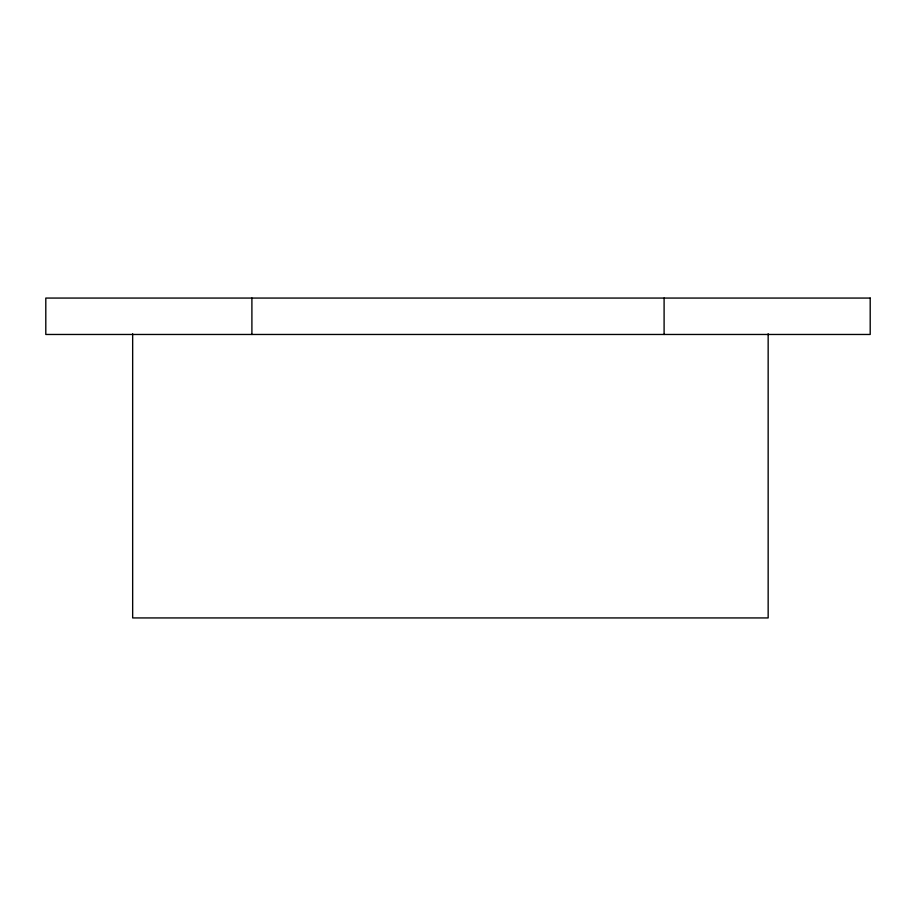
<?xml version="1.0" encoding="UTF-8"?>
<svg xmlns="http://www.w3.org/2000/svg" width="916" height="916" viewBox="0 0 916 916"><rect width="100%" height="100%" fill="white"/><g stroke="black" fill="none" stroke-linecap="round" stroke-linejoin="round"><path stroke-width="1.37" d="M768.158 333.767L768.158 617.934L132.66 617.934L132.66 333.767M664.1 298.066L664.1 334.466M251.9 298.066L251.9 334.466M870.2 298.066L45.8 298.066L45.8 334.466L870.2 334.466L870.2 298.066"/></g></svg>
